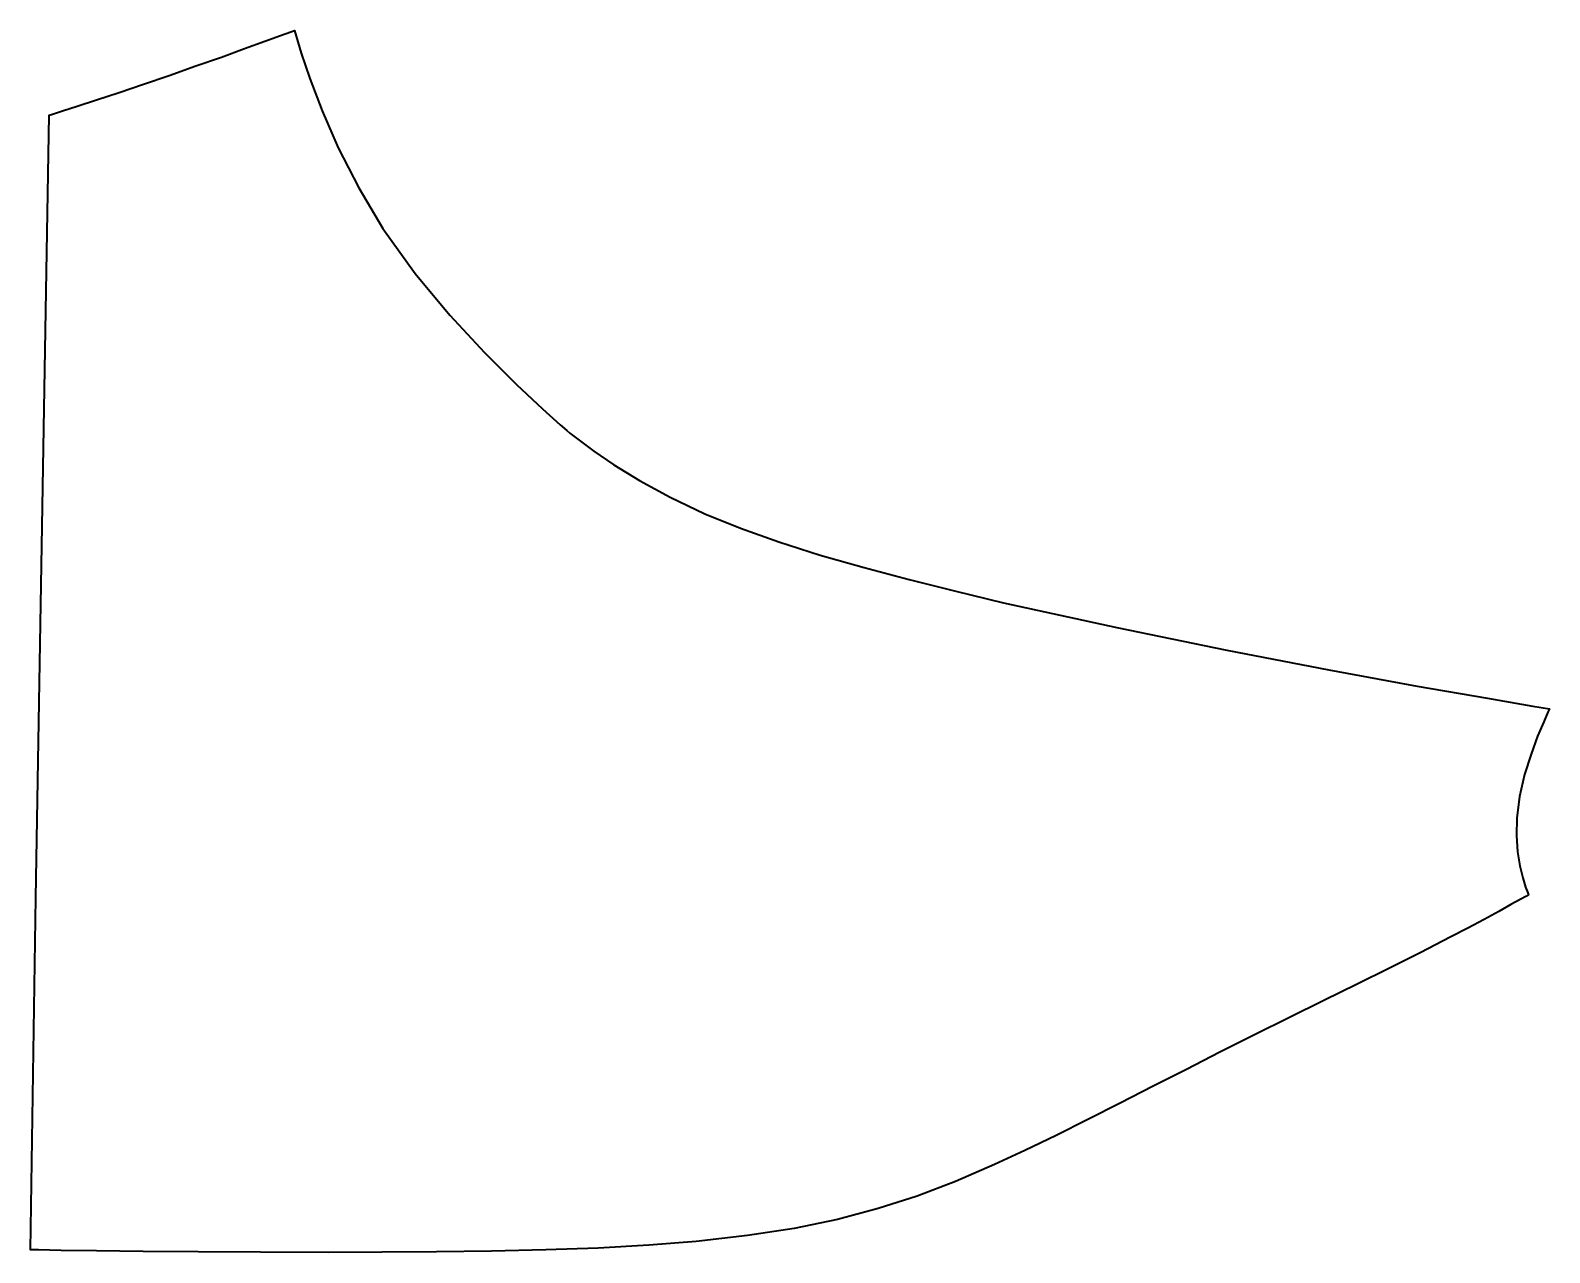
# Model space of a CAD drawing. Extents: x 0 to 4660, y -3748 to 0.
import ezdxf

# ---------------------------------------------------------------- set-up
doc = ezdxf.new("R2010")
doc.units = 0
doc.linetypes.add('Solid', pattern=[0])

msp = doc.modelspace()

# ---------------------------------------------------------------- linework, layer by layer
at = {"color": 0, "linetype": 'Solid', "lineweight": 35}
msp.add_lwpolyline([(815, -18), (831, -70), (857, -148), (895, -247), (944, -360), (1007, -483), (1081, -608), (1180, -745), (1287, -873), (1393, -988), (1491, -1086), (1571, -1161), (1625, -1210), (1645, -1227), (1655, -1235), (1683, -1257), (1728, -1290), (1790, -1332), (1868, -1380), (1962, -1431), (2069, -1482), (2178, -1526), (2296, -1568), (2423, -1609), (2557, -1647), (2696, -1684), (2839, -1720), (2985, -1755), (3332, -1831), (3670, -1901), (3983, -1961), (4254, -2011), (4469, -2048), (4609, -2072), (4660, -2080), (4655, -2091), (4642, -2120), (4623, -2164), (4603, -2219), (4583, -2282), (4568, -2349), (4559, -2416), (4558, -2469), (4562, -2519), (4569, -2562), (4578, -2599), (4586, -2627), (4593, -2645), (4595, -2651), (4589, -2655), (4570, -2665), (4541, -2681), (4504, -2702), (4459, -2726), (4409, -2753), (4355, -2781), (4265, -2828), (4169, -2876), (4070, -2925), (3967, -2975), (3862, -3027), (3755, -3080), (3648, -3133), (3546, -3186), (3444, -3238), (3343, -3290), (3244, -3340), (3146, -3389), (3050, -3435), (2957, -3478), (2838, -3530), (2720, -3575), (2600, -3613), (2476, -3646), (2343, -3674), (2200, -3696), (2042, -3714), (1897, -3725), (1742, -3734), (1581, -3740), (1414, -3744), (1246, -3746), (1078, -3747), (913, -3748), (706, -3747), (515, -3746), (346, -3745), (203, -3743), (94, -3742), (25, -3740), (0, -3740), (17, -2660), (58, -260), (68, -257), (98, -247), (144, -232), (203, -213), (272, -190), (347, -165), (426, -138), (507, -109), (586, -82), (657, -56), (719, -33), (767, -16), (799, -4), (810, 0), (815, -18)], close=True, dxfattribs=at)

doc.saveas('drawing.dxf')
